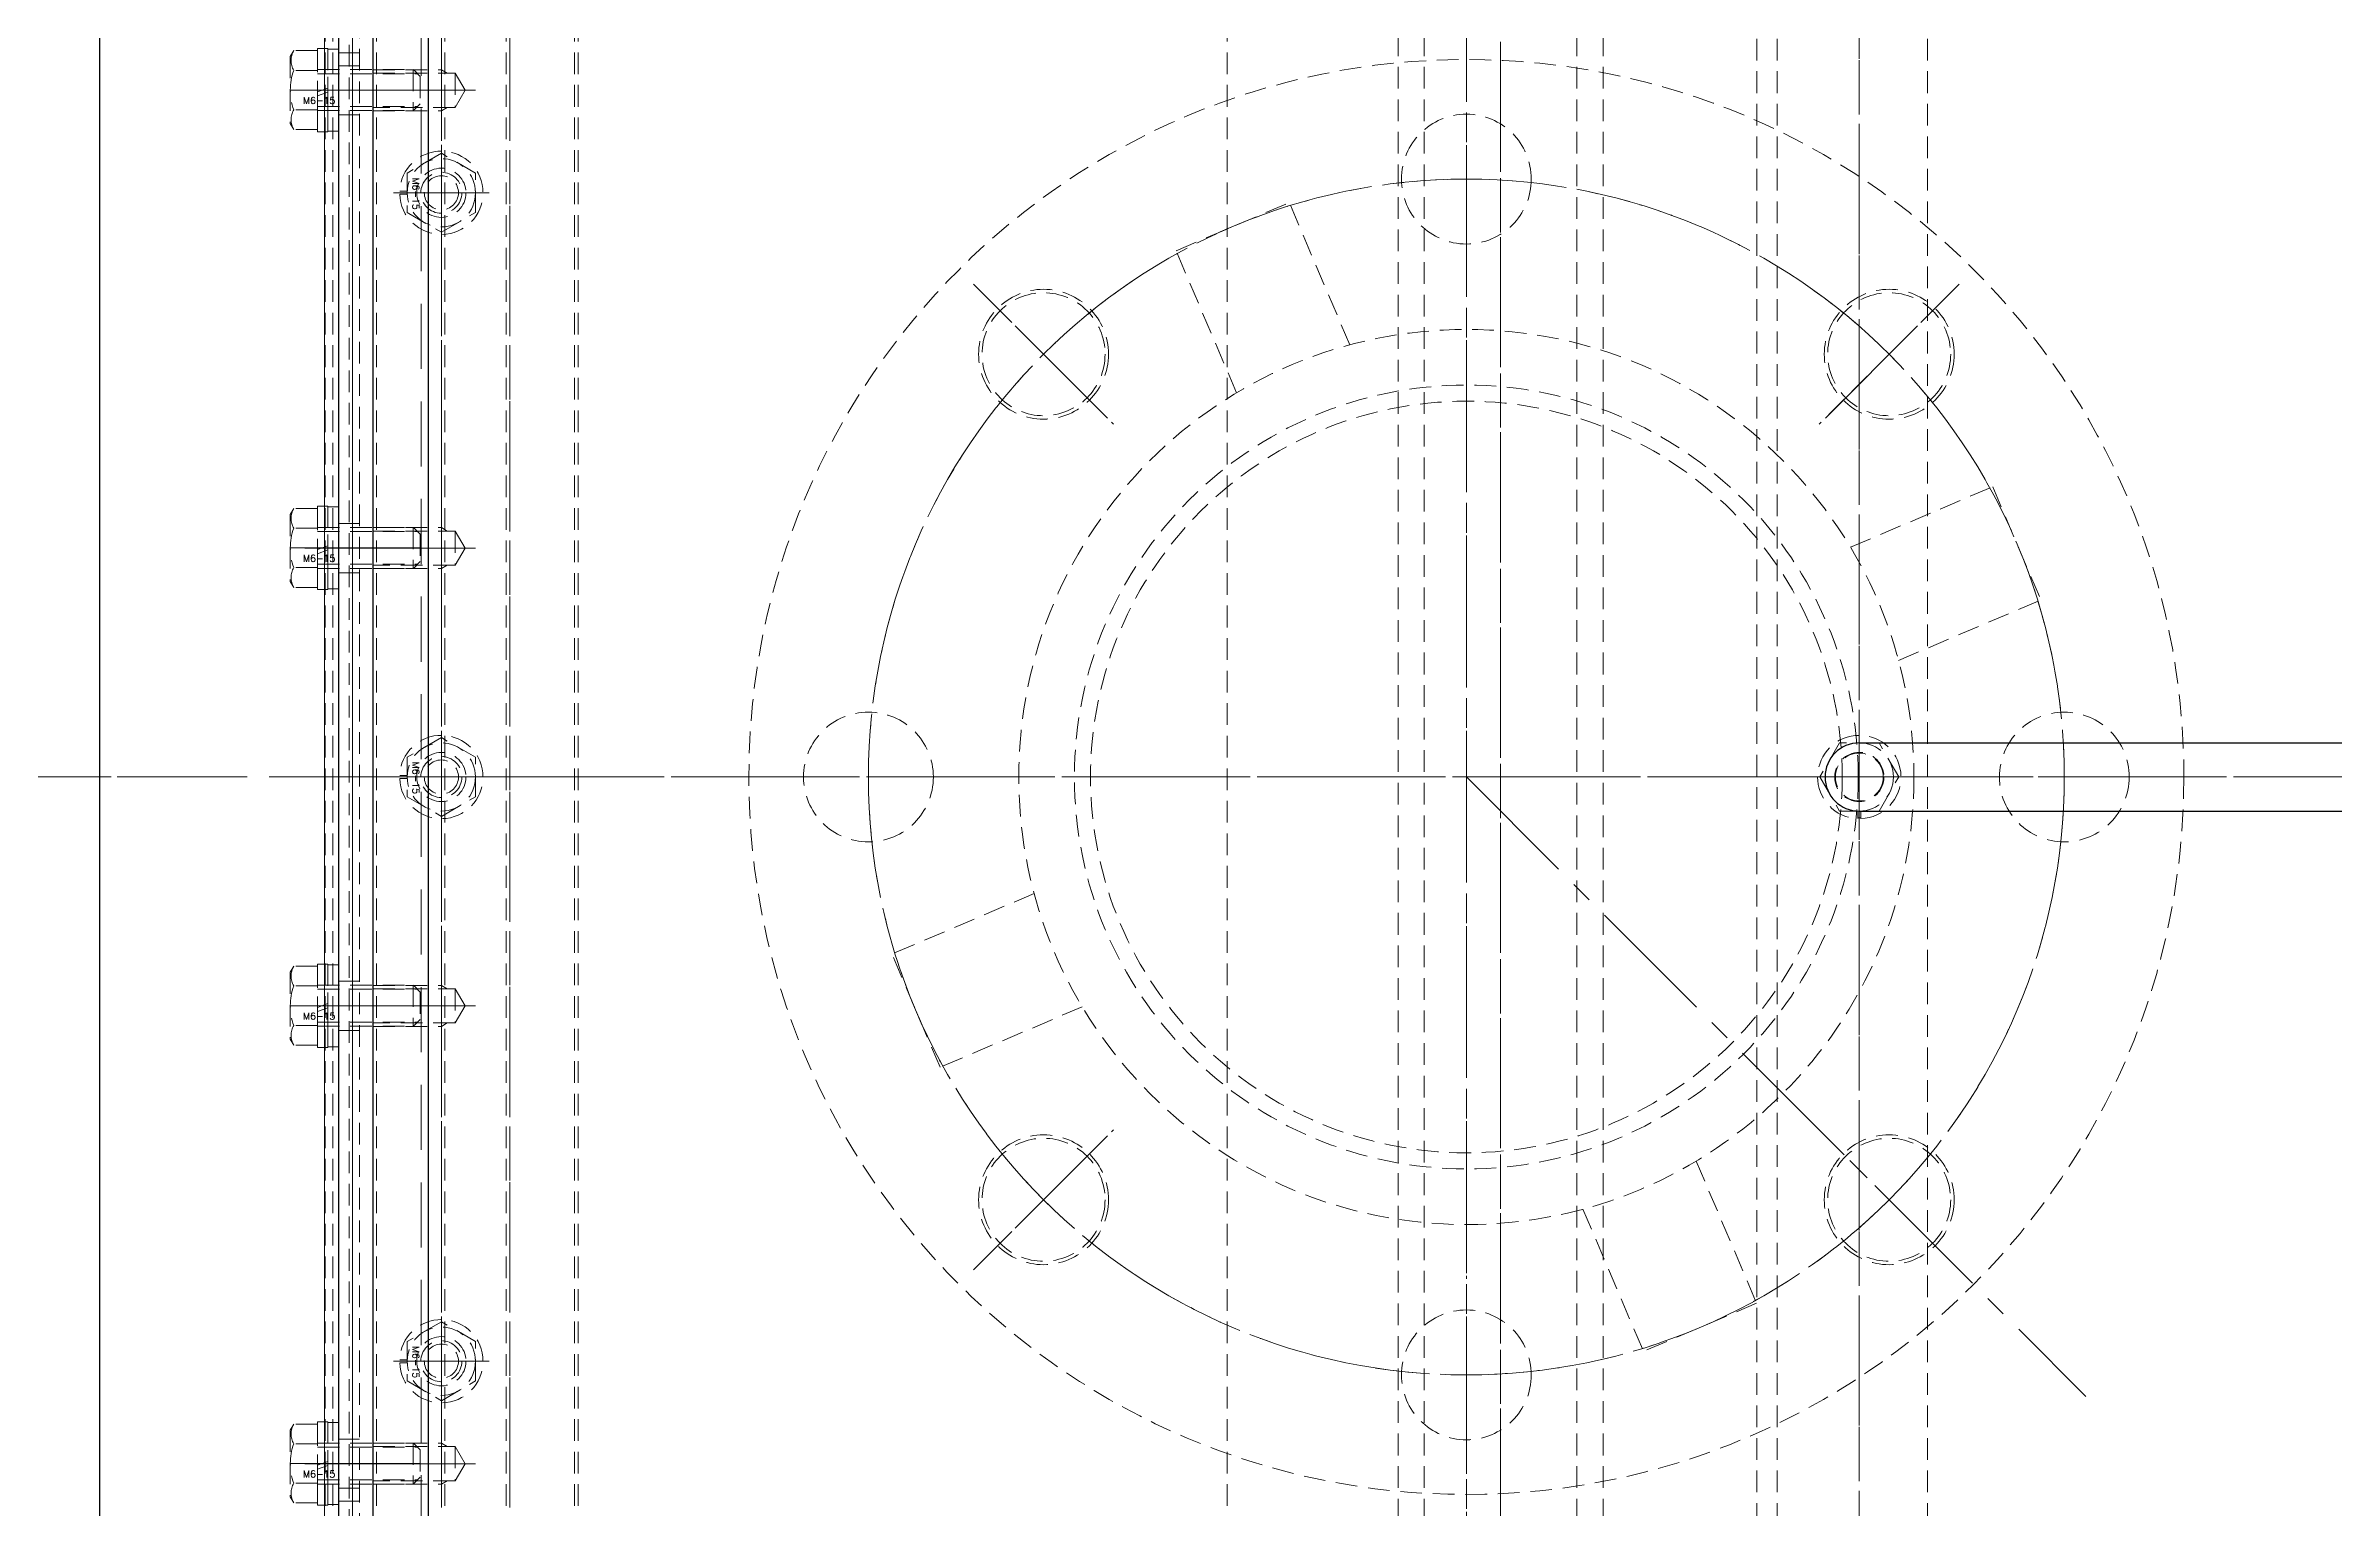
# Model space of a CAD drawing. Header units: millimetres. Extents: x 0 to 51411, y 0 to 16902.
# Drawn here: x 2880.3 to 3215.1, y 8343.9 to 8557.9 of the extents above; entities that cross this region are included whole.
import ezdxf

# ---------------------------------------------------------------- set-up
doc = ezdxf.new("R2010")
doc.units = ezdxf.units.MM
doc.linetypes.add('CENTER2', pattern=[28.575, 19.05, -3.175, 3.175, -3.175])
doc.linetypes.add('HIDDEN2', pattern=[4.7625, 3.175, -1.5875])
for name, color, linetype, lineweight in [('01_外形線', 7, 'Continuous', 25), ('02_細線', 5, 'Continuous', 13), ('03_かくれ線', 6, 'HIDDEN2', 13), ('04_中心線', 1, 'CENTER2', 9)]:
    doc.layers.add(name, color=color, linetype=linetype, lineweight=lineweight)
doc.styles.add('KSS_TXT', font='txt.shx', dxfattribs={"bigfont": 'extfont2.shx'})

msp = doc.modelspace()

# ---------------------------------------------------------------- linework, layer by layer
at = {"layer": '01_外形線'}
for p, q in [((2936.245, 8324.866), (2936.245, 8576.866)), ((3145.639, 8455.866), (3265.639, 8455.866)), ((3145.639, 8445.866), (3265.639, 8445.866))]:
    msp.add_line(p, q, dxfattribs=at)
msp.add_lwpolyline([(2888.139, 8610.866), (2888.139, 8290.866), (2893.139, 8285.866), (2928.139, 8285.866), (2928.139, 8615.866), (2893.139, 8615.866)], close=True, dxfattribs=at)
msp.add_lwpolyline([(2923.139, 8600.866), (3478.139, 8600.866, -0.4142136), (3488.139, 8590.866), (3488.139, 8310.866, -0.4142136), (3478.139, 8300.866), (2923.139, 8300.866), (2923.139, 8600.866)], format="xyb", dxfattribs=at)
msp.add_arc((3145.639, 8450.866), 5, 90, 270, dxfattribs=at)
at = {"layer": '02_細線'}
msp.add_line((2921.043, 8327.866), (2921.043, 8573.866), dxfattribs=at)
at = {"layer": '03_かくれ線', "ltscale": 3}
for p, q in [((2925.139, 8615.866), (2925.139, 8285.866)), ((2925.139, 8285.866), (2925.139, 8615.866)), ((2928.139, 8615.866), (2928.139, 8285.866)), ((2888.139, 8610.866), (2888.139, 8290.866)), ((2935.185, 8324.866), (2935.185, 8576.866))]:
    msp.add_line(p, q, dxfattribs=at)
at = {"layer": '03_かくれ線'}
for p, q in [((2924.639, 8600.866), (2924.639, 8300.866)), ((2928.139, 8600.866), (2928.139, 8300.866)), ((2923.139, 8590.366), (2923.139, 8311.366)), ((2926.139, 8311.366), (2926.139, 8590.366)), ((3078.139, 8583.366), (3078.139, 8323.366)), ((3081.959, 8583.366), (3081.959, 8317.366)), ((3104.32, 8583.366), (3104.32, 8317.366)), ((3108.139, 8583.366), (3108.139, 8323.366)), ((2921.135, 8320.366), (2921.135, 8581.366)), ((2922.284, 8320.366), (2922.284, 8581.366)), ((2928.139, 8320.366), (2928.139, 8581.366)), ((2928.639, 8320.366), (2928.639, 8581.366)), ((2938.139, 8320.366), (2938.139, 8581.366)), ((2938.639, 8320.366), (2938.639, 8581.366)), ((2947.639, 8320.366), (2947.639, 8581.366)), ((2948.139, 8320.366), (2948.139, 8581.366)), ((2957.639, 8320.366), (2957.639, 8581.366)), ((2958.139, 8320.366), (2958.139, 8581.366)), ((3053.139, 8320.366), (3053.139, 8581.366)), ((3093.139, 8581.366), (3093.139, 8320.366)), ((3130.639, 8322.366), (3130.639, 8579.366)), ((3133.639, 8322.366), (3133.639, 8579.366)), ((3155.639, 8322.366), (3155.639, 8579.366)), ((3145.639, 8328.766), (3145.639, 8572.966)), ((2916.544, 8557.17), (2916.039, 8556.296)), ((2920.039, 8557.17), (2916.544, 8557.17)), ((2920.039, 8557.496), (2920.039, 8551.15)), ((2921.539, 8557.496), (2920.039, 8557.496)), ((2920.039, 8557.17), (2920.039, 8545.623)), ((2921.539, 8557.496), (2921.539, 8551.696)), ((2921.539, 8545.396), (2921.539, 8557.396)), ((2921.539, 8557.396), (2923.139, 8557.396)), ((2923.139, 8545.396), (2923.139, 8557.396)), ((2923.139, 8556.866), (2926.139, 8556.866)), ((2916.039, 8556.296), (2916.039, 8546.496)), ((2920.039, 8554.283), (2916.544, 8554.283)), ((2920.039, 8554.396), (2934.039, 8554.396)), ((2920.039, 8553.796), (2934.239, 8553.796)), ((2923.139, 8554.966), (2926.139, 8554.966)), ((2928.139, 8554.366), (2938.139, 8554.366)), ((2928.139, 8553.866), (2940.139, 8553.866)), ((2934.039, 8554.396), (2934.039, 8548.396)), ((2934.039, 8554.396), (2934.239, 8554.196)), ((2934.239, 8554.196), (2935.039, 8553.396)), ((2934.639, 8553.796), (2934.239, 8553.796)), ((2935.039, 8553.396), (2935.039, 8549.396)), ((2938.139, 8548.366), (2938.139, 8554.366)), ((2939.005, 8553.866), (2938.139, 8554.366)), ((2940.139, 8553.866), (2941.641, 8551.366)), ((2940.139, 8553.866), (2940.139, 8548.866)), ((2921.539, 8551.696), (2920.039, 8551.15)), ((2921.539, 8551.096), (2920.039, 8550.55)), ((2920.039, 8550.55), (2920.039, 8545.296)), ((2921.539, 8551.096), (2921.539, 8545.296)), ((2941.641, 8551.366), (2940.139, 8548.866)), ((2916.544, 8545.623), (2916.039, 8546.496)), ((2920.039, 8548.509), (2916.544, 8548.509)), ((2920.039, 8548.996), (2934.239, 8548.996)), ((2920.039, 8548.396), (2934.039, 8548.396)), ((2923.139, 8547.766), (2926.139, 8547.766)), ((2940.139, 8548.866), (2928.139, 8548.866)), ((2928.139, 8548.366), (2938.139, 8548.366)), ((2934.039, 8548.396), (2934.239, 8548.596)), ((2934.239, 8548.596), (2935.039, 8549.396)), ((2934.639, 8548.996), (2934.239, 8548.996)), ((2939.005, 8548.866), (2938.139, 8548.366)), ((2920.039, 8545.623), (2916.544, 8545.623)), ((2920.039, 8545.296), (2921.539, 8545.296)), ((2921.539, 8545.396), (2923.139, 8545.396)), ((2938.139, 8542.139), (2933.139, 8539.253)), ((2943.139, 8539.253), (2938.139, 8542.139)), ((2933.139, 8536.591), (2932.043, 8536.591)), ((2933.139, 8539.253), (2933.139, 8533.479)), ((2943.139, 8533.479), (2943.139, 8539.253)), ((2933.139, 8536.141), (2932.043, 8536.141)), ((2933.139, 8533.479), (2938.139, 8530.592)), ((2938.139, 8530.592), (2943.139, 8533.479)), ((2916.544, 8490.17), (2916.039, 8489.296)), ((2920.039, 8490.17), (2916.544, 8490.17)), ((2920.039, 8490.496), (2920.039, 8484.15)), ((2921.539, 8490.496), (2920.039, 8490.496)), ((2920.039, 8490.17), (2920.039, 8478.623)), ((2921.539, 8490.496), (2921.539, 8484.696)), ((2921.539, 8478.396), (2921.539, 8490.396)), ((2921.539, 8490.396), (2923.139, 8490.396)), ((2923.139, 8478.396), (2923.139, 8490.396)), ((2916.039, 8489.296), (2916.039, 8479.496)), ((2920.039, 8487.283), (2916.544, 8487.283)), ((2920.039, 8487.396), (2934.039, 8487.396)), ((2920.039, 8486.796), (2934.239, 8486.796)), ((2923.139, 8487.966), (2926.139, 8487.966)), ((2928.139, 8487.366), (2938.139, 8487.366)), ((2928.139, 8486.866), (2940.139, 8486.866)), ((2934.039, 8487.396), (2934.039, 8481.396)), ((2934.039, 8487.396), (2934.239, 8487.196)), ((2934.239, 8487.196), (2935.039, 8486.396)), ((2934.639, 8486.796), (2934.239, 8486.796)), ((2935.039, 8486.396), (2935.039, 8482.396)), ((2938.139, 8481.366), (2938.139, 8487.366)), ((2939.005, 8486.866), (2938.139, 8487.366)), ((2940.139, 8486.866), (2941.641, 8484.366)), ((2940.139, 8486.866), (2940.139, 8481.866)), ((2921.539, 8484.696), (2920.039, 8484.15)), ((2921.539, 8484.096), (2920.039, 8483.55)), ((2920.039, 8483.55), (2920.039, 8478.296)), ((2921.539, 8484.096), (2921.539, 8478.296)), ((2941.641, 8484.366), (2940.139, 8481.866)), ((2916.544, 8478.623), (2916.039, 8479.496)), ((2920.039, 8481.509), (2916.544, 8481.509)), ((2920.039, 8481.996), (2934.239, 8481.996)), ((2920.039, 8481.396), (2934.039, 8481.396)), ((2923.139, 8480.766), (2926.139, 8480.766)), ((2940.139, 8481.866), (2928.139, 8481.866)), ((2928.139, 8481.366), (2938.139, 8481.366)), ((2934.039, 8481.396), (2934.239, 8481.596)), ((2934.239, 8481.596), (2935.039, 8482.396)), ((2934.639, 8481.996), (2934.239, 8481.996)), ((2939.005, 8481.866), (2938.139, 8481.366)), ((2920.039, 8478.623), (2916.544, 8478.623)), ((2920.039, 8478.296), (2921.539, 8478.296)), ((2921.539, 8478.396), (2923.139, 8478.396)), ((2938.139, 8456.639), (2933.139, 8453.753)), ((2943.139, 8453.753), (2938.139, 8456.639)), ((2933.139, 8453.753), (2933.139, 8447.979)), ((2943.139, 8447.979), (2943.139, 8453.753)), ((3142.752, 8455.866), (3139.866, 8450.866)), ((3148.526, 8455.866), (3142.752, 8455.866)), ((3151.413, 8450.866), (3148.526, 8455.866)), ((2933.139, 8451.091), (2932.043, 8451.091)), ((2933.139, 8450.641), (2932.043, 8450.641)), ((3137.039, 8450.866), (3154.239, 8450.866)), ((3139.866, 8450.866), (3142.752, 8445.866)), ((3148.526, 8445.866), (3151.413, 8450.866)), ((2933.139, 8447.979), (2938.139, 8445.092)), ((2938.139, 8445.092), (2943.139, 8447.979)), ((3142.752, 8445.866), (3148.526, 8445.866)), ((3145.414, 8445.866), (3145.414, 8444.77)), ((3145.864, 8445.866), (3145.864, 8444.77)), ((2916.544, 8423.17), (2916.039, 8422.296)), ((2920.039, 8423.17), (2916.544, 8423.17)), ((2920.039, 8423.496), (2920.039, 8417.15)), ((2921.539, 8423.496), (2920.039, 8423.496)), ((2920.039, 8423.17), (2920.039, 8411.623)), ((2921.539, 8423.496), (2921.539, 8417.696)), ((2921.539, 8411.396), (2921.539, 8423.396)), ((2921.539, 8423.396), (2923.139, 8423.396)), ((2923.139, 8411.396), (2923.139, 8423.396)), ((2916.039, 8422.296), (2916.039, 8412.496)), ((2920.039, 8420.283), (2916.544, 8420.283)), ((2920.039, 8420.396), (2934.039, 8420.396)), ((2920.039, 8419.796), (2934.239, 8419.796)), ((2923.139, 8420.966), (2926.139, 8420.966)), ((2928.139, 8420.366), (2938.139, 8420.366)), ((2928.139, 8419.866), (2940.139, 8419.866)), ((2934.039, 8420.396), (2934.039, 8414.396)), ((2934.039, 8420.396), (2934.239, 8420.196)), ((2934.239, 8420.196), (2935.039, 8419.396)), ((2934.639, 8419.796), (2934.239, 8419.796)), ((2935.039, 8419.396), (2935.039, 8415.396)), ((2938.139, 8414.366), (2938.139, 8420.366)), ((2939.005, 8419.866), (2938.139, 8420.366)), ((2940.139, 8419.866), (2941.641, 8417.366)), ((2940.139, 8419.866), (2940.139, 8414.866)), ((2921.539, 8417.696), (2920.039, 8417.15)), ((2921.539, 8417.096), (2920.039, 8416.55)), ((2920.039, 8416.55), (2920.039, 8411.296)), ((2921.539, 8417.096), (2921.539, 8411.296)), ((2941.641, 8417.366), (2940.139, 8414.866)), ((2916.544, 8411.623), (2916.039, 8412.496)), ((2920.039, 8414.509), (2916.544, 8414.509)), ((2920.039, 8414.996), (2934.239, 8414.996)), ((2920.039, 8414.396), (2934.039, 8414.396)), ((2923.139, 8413.766), (2926.139, 8413.766)), ((2940.139, 8414.866), (2928.139, 8414.866)), ((2928.139, 8414.366), (2938.139, 8414.366)), ((2934.039, 8414.396), (2934.239, 8414.596)), ((2934.239, 8414.596), (2935.039, 8415.396)), ((2934.639, 8414.996), (2934.239, 8414.996)), ((2939.005, 8414.866), (2938.139, 8414.366)), ((2920.039, 8411.623), (2916.544, 8411.623)), ((2920.039, 8411.296), (2921.539, 8411.296)), ((2921.539, 8411.396), (2923.139, 8411.396)), ((2938.139, 8371.139), (2933.139, 8368.253)), ((2943.139, 8368.253), (2938.139, 8371.139)), ((2933.139, 8365.591), (2932.043, 8365.591)), ((2933.139, 8368.253), (2933.139, 8362.479)), ((2943.139, 8362.479), (2943.139, 8368.253)), ((2933.139, 8365.141), (2932.043, 8365.141)), ((2933.139, 8362.479), (2938.139, 8359.592)), ((2938.139, 8359.592), (2943.139, 8362.479)), ((2916.544, 8356.17), (2916.039, 8355.296)), ((2920.039, 8356.17), (2916.544, 8356.17)), ((2920.039, 8356.496), (2920.039, 8350.15)), ((2921.539, 8356.496), (2920.039, 8356.496)), ((2920.039, 8356.17), (2920.039, 8344.623)), ((2921.539, 8356.496), (2921.539, 8350.696)), ((2921.539, 8344.396), (2921.539, 8356.396)), ((2921.539, 8356.396), (2923.139, 8356.396)), ((2923.139, 8344.396), (2923.139, 8356.396)), ((2916.039, 8355.296), (2916.039, 8345.496)), ((2920.039, 8353.283), (2916.544, 8353.283)), ((2920.039, 8353.396), (2934.039, 8353.396)), ((2920.039, 8352.796), (2934.239, 8352.796)), ((2923.139, 8353.966), (2926.139, 8353.966)), ((2928.139, 8353.366), (2938.139, 8353.366)), ((2928.139, 8352.866), (2940.139, 8352.866)), ((2934.039, 8353.396), (2934.039, 8347.396)), ((2934.039, 8353.396), (2934.239, 8353.196)), ((2934.239, 8353.196), (2935.039, 8352.396)), ((2934.639, 8352.796), (2934.239, 8352.796)), ((2935.039, 8352.396), (2935.039, 8348.396)), ((2938.139, 8347.366), (2938.139, 8353.366)), ((2939.005, 8352.866), (2938.139, 8353.366)), ((2940.139, 8352.866), (2941.641, 8350.366)), ((2940.139, 8352.866), (2940.139, 8347.866)), ((2921.539, 8350.696), (2920.039, 8350.15)), ((2921.539, 8350.096), (2920.039, 8349.55)), ((2920.039, 8349.55), (2920.039, 8344.296)), ((2921.539, 8350.096), (2921.539, 8344.296)), ((2941.641, 8350.366), (2940.139, 8347.866)), ((2916.544, 8344.623), (2916.039, 8345.496)), ((2920.039, 8347.509), (2916.544, 8347.509)), ((2920.039, 8347.996), (2934.239, 8347.996)), ((2920.039, 8347.396), (2934.039, 8347.396)), ((2923.139, 8346.766), (2926.139, 8346.766)), ((2940.139, 8347.866), (2928.139, 8347.866)), ((2928.139, 8347.366), (2938.139, 8347.366)), ((2934.039, 8347.396), (2934.239, 8347.596)), ((2934.239, 8347.596), (2935.039, 8348.396)), ((2934.639, 8347.996), (2934.239, 8347.996)), ((2939.005, 8347.866), (2938.139, 8347.366)), ((2920.039, 8344.623), (2916.544, 8344.623)), ((2920.039, 8344.296), (2921.539, 8344.296)), ((2921.539, 8344.396), (2923.139, 8344.396)), ((2923.139, 8344.866), (2926.139, 8344.866))]:
    msp.add_line(p, q, dxfattribs=at)
at = {"layer": '03_かくれ線', "transparency": 33554559}
for p, q in [((3088.139, 8325.866), (3088.139, 8575.866)), ((3088.139, 8552.866), (3088.139, 8523.866)), ((3045.666, 8527.893), (3062.235, 8534.927)), ((3071.074, 8514.104), (3062.235, 8534.927)), ((3054.505, 8507.07), (3045.666, 8527.893)), ((3016.014, 8522.991), (3036.52, 8502.485)), ((3160.264, 8522.991), (3139.758, 8502.485)), ((3144.344, 8484.501), (3165.167, 8493.339)), ((3165.167, 8493.339), (3172.2, 8476.77)), ((3151.377, 8467.931), (3172.2, 8476.77)), ((3213.139, 8450.866), (2963.139, 8450.866)), ((2986.139, 8450.866), (3015.139, 8450.866)), ((3190.139, 8450.866), (3161.139, 8450.866)), ((3024.901, 8433.8), (3004.078, 8424.961)), ((3011.112, 8408.392), (3004.078, 8424.961)), ((3031.935, 8417.231), (3011.112, 8408.392)), ((3016.014, 8378.741), (3036.52, 8399.247)), ((3160.264, 8378.741), (3139.758, 8399.247)), ((3121.774, 8394.661), (3130.613, 8373.838)), ((3105.205, 8387.628), (3114.044, 8366.805)), ((3088.139, 8348.866), (3088.139, 8377.866)), ((3130.613, 8373.838), (3114.044, 8366.805))]:
    msp.add_line(p, q, dxfattribs=at)
for centre, radius in [((3088.139, 8450.866), 105), ((3088.139, 8538.366), 9.5), ((3088.139, 8450.866), 87.5), ((3026.267, 8512.738), 9.5), ((3150.011, 8512.738), 9.5), ((3088.139, 8450.866), 65.5), ((3088.139, 8450.866), 57.35), ((3000.639, 8450.866), 9.5), ((3175.639, 8450.866), 9.5), ((3026.267, 8388.994), 9.5), ((3150.011, 8388.994), 9.5), ((3088.139, 8363.366), 9.5)]:
    msp.add_circle(centre, radius, dxfattribs=at)
at = {"layer": '03_かくれ線'}
for centre, radius in [((2938.139, 8536.366), 5), ((2938.139, 8536.366), 3.6), ((2938.139, 8536.366), 3), ((2938.139, 8536.366), 2.5), ((3026.267, 8512.738), 9), ((3150.011, 8512.738), 9), ((3088.139, 8450.866), 55), ((2938.139, 8450.866), 5), ((2938.139, 8450.866), 3.6), ((2938.139, 8450.866), 3), ((2938.139, 8450.866), 2.5), ((3145.639, 8450.866), 5), ((3145.639, 8450.866), 3.6), ((3145.639, 8450.866), 3.5), ((3026.267, 8388.994), 9), ((3150.011, 8388.994), 9), ((2938.139, 8365.366), 5), ((2938.139, 8365.366), 3.6), ((2938.139, 8365.366), 3), ((2938.139, 8365.366), 2.5)]:
    msp.add_circle(centre, radius, dxfattribs=at)
for centre, radius, start, end in [((2919.044, 8555.726), 2.887, 150.00001, 209.99999), ((2924.553, 8551.396), 8.514, 160.18087, 199.81913), ((2919.044, 8547.066), 2.887, 150.00001, 209.99999), ((2938.139, 8536.366), 6.1, 182.11385, 177.88615), ((2919.044, 8488.726), 2.887, 150.00001, 209.99999), ((2924.553, 8484.396), 8.514, 160.18087, 199.81913), ((2919.044, 8480.066), 2.887, 150.00001, 209.99999), ((2938.139, 8450.866), 6.1, 182.11385, 177.88615), ((3145.639, 8450.866), 6.1, 272.11385, 267.88615), ((3145.639, 8450.866), 6, 267.88615, 272.1491), ((2919.044, 8421.726), 2.887, 150.00001, 209.99999), ((2924.553, 8417.396), 8.514, 160.18087, 199.81913), ((2919.044, 8413.066), 2.887, 150.00001, 209.99999), ((2938.139, 8365.366), 6.1, 182.11385, 177.88615), ((2919.044, 8354.726), 2.887, 150.00001, 209.99999), ((2924.553, 8350.396), 8.514, 160.18087, 199.81913), ((2919.044, 8346.066), 2.887, 150.00001, 209.99999)]:
    msp.add_arc(centre, radius, start, end, dxfattribs=at)
at = {"layer": '04_中心線'}
for p, q in [((3093.139, 8139.366), (3093.139, 8681.366)), ((3088.139, 8264.366), (3088.139, 8637.366)), ((2938.139, 8315.366), (2938.139, 8586.366)), ((2948.139, 8315.366), (2948.139, 8586.366)), ((3145.639, 8327.366), (3145.639, 8574.366)), ((2935.039, 8551.396), (2916.039, 8551.396)), ((2918.139, 8551.366), (2931.139, 8551.366)), ((2925.639, 8551.366), (2943.139, 8551.366)), ((2938.139, 8543.366), (2938.139, 8358.366)), ((2938.139, 8530.266), (2938.139, 8542.466)), ((2945.139, 8536.366), (2931.139, 8536.366)), ((2944.239, 8536.366), (2932.039, 8536.366)), ((2943.139, 8536.366), (2933.139, 8536.366)), ((3035.601, 8503.404), (3016.934, 8522.072)), ((3140.677, 8503.404), (3159.345, 8522.072)), ((2935.039, 8484.396), (2916.039, 8484.396)), ((2918.139, 8484.366), (2931.139, 8484.366)), ((2925.639, 8484.366), (2943.139, 8484.366)), ((2938.139, 8444.766), (2938.139, 8456.966)), ((2547.796, 8450.866), (2959.139, 8450.866)), ((2889.831, 8450.866), (2812.676, 8450.866)), ((2820.694, 8450.866), (2883.012, 8450.866)), ((2914.639, 8450.866), (3498.139, 8450.866)), ((2923.139, 8450.866), (3253.139, 8450.866)), ((2944.239, 8450.866), (2932.039, 8450.866)), ((2943.139, 8450.866), (2933.139, 8450.866)), ((3088.139, 8450.866), (3178.79, 8360.215)), ((2935.039, 8417.396), (2916.039, 8417.396)), ((2918.139, 8417.366), (2931.139, 8417.366)), ((2925.639, 8417.366), (2943.139, 8417.366)), ((3035.601, 8398.328), (3016.934, 8379.66)), ((2938.139, 8359.266), (2938.139, 8371.466)), ((2945.139, 8365.366), (2931.139, 8365.366)), ((2944.239, 8365.366), (2932.039, 8365.366)), ((2943.139, 8365.366), (2933.139, 8365.366)), ((2935.039, 8350.396), (2916.039, 8350.396)), ((2918.139, 8350.366), (2931.139, 8350.366)), ((2925.639, 8350.366), (2943.139, 8350.366))]:
    msp.add_line(p, q, dxfattribs=at)
msp.add_circle((3088.139, 8450.866), 87.5, dxfattribs=at)

# ---------------------------------------------------------------- texts
at = {"layer": '03_かくれ線', "style": 'KSS_TXT'}
for p in [(2917.901, 8549.369), (2917.901, 8482.369), (2917.901, 8415.369), (2917.901, 8348.369)]:
    msp.add_text('M6-15', height=1, dxfattribs=at).set_placement(p)
for p in [(2933.91, 8538.601), (2933.91, 8453.101), (2933.91, 8367.601)]:
    msp.add_text('M6-15', height=1, rotation=270, dxfattribs=at).set_placement(p)

doc.saveas('drawing.dxf')
